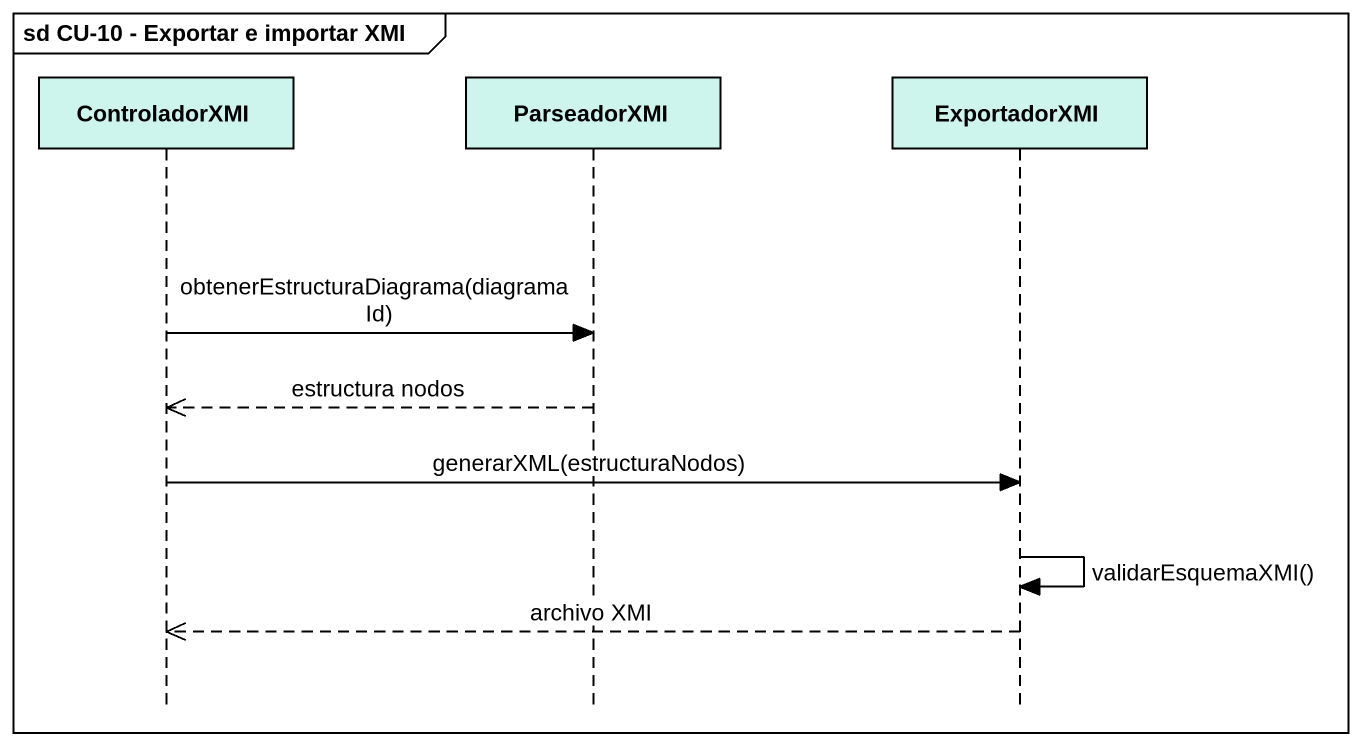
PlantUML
@startuml
mainframe sd CU-10 - Exportar e importar XMI
hide footbox
participant ControladorXMI #CDF5EE
participant ParseadorXMI #CDF5EE
participant ExportadorXMI #CDF5EE

ControladorXMI -> ParseadorXMI : obtenerEstructuraDiagrama(diagramaId)
ParseadorXMI -->> ControladorXMI : estructura nodos
ControladorXMI -> ExportadorXMI : generarXML(estructuraNodos)
ExportadorXMI -> ExportadorXMI : validarEsquemaXMI()
ExportadorXMI -->> ControladorXMI : archivo XMI
@enduml
